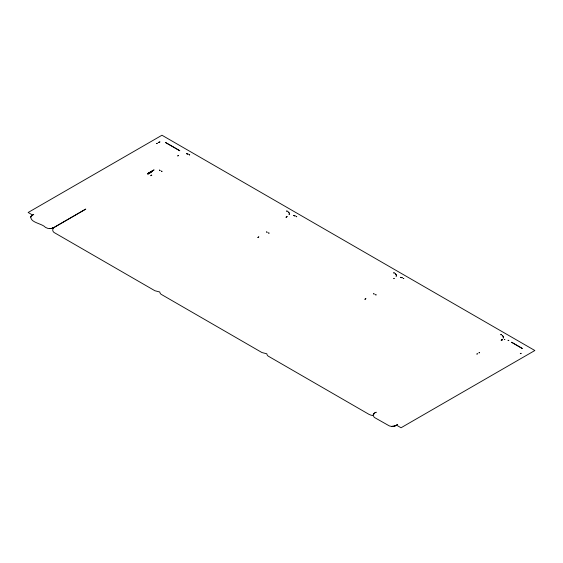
<?xml version="1.0" encoding="UTF-8"?>
<svg xmlns="http://www.w3.org/2000/svg" width="563" height="563" viewBox="0 0 563 563"><rect width="100%" height="100%" fill="white"/><g stroke="black" fill="none" stroke-linecap="round" stroke-linejoin="round"><path stroke-width="0.84" d="M373.058 415.269L374.275 417.394L388.048 425.178C390.068 426.768 394.149 426.881 396.577 425.192L401.039 427.767L534.85 350.517L161.961 135.233L28.15 212.483L32.612 215.059L30.522 217.072L30.838 216.431C29.938 222.786 42.126 223.356 45.49 227.403L48.221 228.529L51.592 228.479C46.574 228.789 53.344 228.705 54.421 227.192L85.78 209.084L54.182 227.431A7.938 4.581 0 0 0 52.802 229.507A7.734 4.469 0 0 0 52.774 230.422L52.887 230.872A7.439 4.293 0 0 0 54.027 232.47L154.888 290.733L159.815 292.014L159.934 292.676A7.439 4.293 0 0 0 161.081 294.273L261.936 352.537L266.862 353.817L266.982 354.486A7.439 4.293 0 0 0 268.129 356.076L368.983 414.347L371.284 415.29L373.058 415.269M287.01 211.132L287.313 211.315L286.637 210.97L287.01 211.132M394.058 272.935L394.36 273.118L393.685 272.774L394.058 272.935M501.105 334.739L501.415 334.922L500.739 334.584L501.105 334.739M396.141 276.13L396.57 275.933L396.31 275.434L396.113 276.102M289.093 214.327L289.262 213.63L289.516 214.13L289.093 214.327M503.195 337.934L503.618 337.737L503.364 337.244L503.181 337.983M151.475 172.032L148.196 174.256L147.4 173.798L153.945 169.956L147.4 173.798L152.763 170.772L151.475 172.032M288.678 215.073L288.678 215.073M395.726 276.876L395.726 276.876M502.773 338.68L502.773 338.68M32.147 215.326L31.31 216.157L32.147 215.326M374.705 413.101L373.867 413.932L374.705 413.101M189.351 154.755L189.675 154.938L189.351 154.755M296.405 216.565L296.722 216.741L296.405 216.565M403.453 278.368L403.77 278.544L403.453 278.368M394.156 278.411L393.826 278.601L394.156 278.411M374.43 413.256L373.396 414.206L374.43 413.256M156.767 143.375L156.423 143.579L157.323 143.403L156.767 143.375M397.584 424.53L396.753 424.748L397.654 424.572M504.413 339.39L504.807 339.517L504.413 339.39M287.116 216.607L286.778 216.797L287.116 216.607M501.598 339.897L501.598 339.897M501.225 340.2L501.964 339.975L501.225 340.2M501.344 340.101L502.428 339.707L501.344 340.101M151.728 175.107L150.715 175.712L151.75 175.121M258.776 236.91L257.77 237.516L258.797 236.924M365.83 298.714L364.817 299.319L365.844 298.728M33.689 214.44L33.006 214.834L33.689 214.44M158.238 142.53L159.871 141.932L158.238 142.53M172.665 146.563L179.808 150.757L165.402 142.439L172.665 146.563M52.528 227.938L52.12 228.17L53.555 227.691L52.528 227.938M178.513 155.543L177.76 155.895L178.513 155.543M161.989 171.293L161.525 171.187L161.989 171.293M286.053 217.191L286.454 217.079L286.053 217.191M269.037 233.096L268.572 232.991L269.037 233.096M376.091 294.899L375.627 294.794L376.091 294.899M375.563 412.602L374.937 412.63A2.681 1.548 0 0 0 376.246 412.215L375.563 412.602M477.382 353.824L476.917 354.036L477.382 353.824M479.43 352.642L479.014 352.874L479.43 352.642M499.74 341.037L499.74 341.037M508.804 340.629L507.96 340.214L508.776 340.636M511.654 342.276L522.365 348.525L511.64 342.283M392.024 426.374L394.149 426.247L392.024 426.374M395.085 425.705L394.677 425.945L396.113 425.466L395.085 425.705M521.071 353.318L520.318 353.67L521.071 353.318M393.333 278.868L393.333 278.868M160.054 170.448L159.47 170.026L160.005 170.448M267.101 232.252L266.517 231.829L267.052 232.252M374.156 294.055L373.565 293.64L374.099 294.055M188.204 154.199L186.578 153.699L188.204 154.199M295.251 216.002L293.626 215.502L295.251 216.002M402.299 277.805L400.673 277.306L402.299 277.805M503.252 336.526L502.379 335.59L503.252 336.526M396.204 274.723L395.332 273.787L396.204 274.723M289.157 212.92L288.284 211.984L289.157 212.92"/></g></svg>
